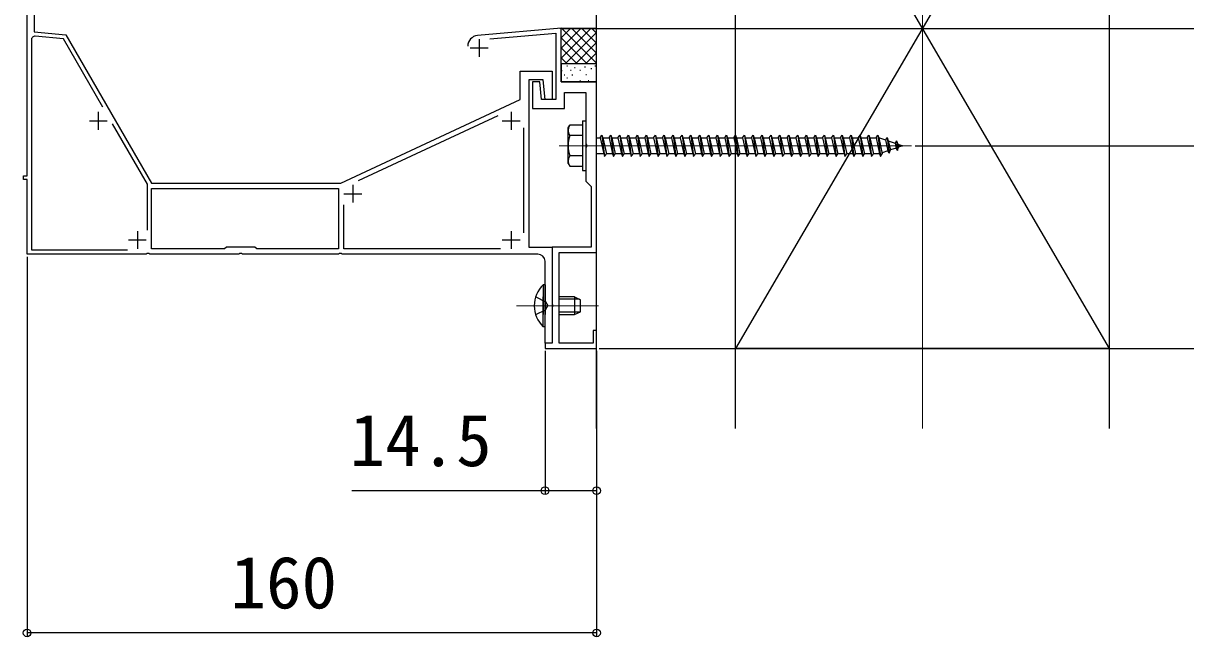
# Model space of a CAD drawing. Units: millimetres, scale not verified. Extents: x -875 to 875, y -1303 to 1295.
# Drawn here: x 163.9 to 490.5, y -1060.7 to -888.2 of the extents above; entities that cross this region are included whole.
import ezdxf
from ezdxf.enums import TextEntityAlignment as Align

# ---------------------------------------------------------------- set-up
doc = ezdxf.new("R2010")
doc.units = ezdxf.units.MM
doc.header["$LTSCALE"] = 8
for name, color, linetype in [('0-2_YKK_11', 7, 'Continuous'), ('0-4_YKK_13', 4, 'Continuous'), ('0-5_YKK_D', 6, 'Continuous'), ('0-7_YSS_K', 3, 'Continuous')]:
    doc.layers.add(name, color=color, linetype=linetype)
doc.layers.add('0-3_YKK_12', color=2, linetype='Continuous', lineweight=18)
doc.styles.add('ＭＳ ゴシック', font='')
doc.styles.get('ＭＳ ゴシック').set_extended_font_data('MS Gothic')

msp = doc.modelspace()

# ---------------------------------------------------------------- linework, layer by layer
at = {"layer": '0-2_YKK_11'}
for p, q in [((292.005, -892.658), (292.005, -897.658)), ((289.505, -895.158), (294.505, -895.158)), ((185.005, -913.158), (185.005, -918.158)), ((258.11, -932.482), (297.34, -914.188)), ((301.005, -913.158), (301.005, -918.158)), ((182.505, -915.658), (187.505, -915.658)), ((298.505, -915.658), (303.505, -915.658)), ((304.505, -917.648), (304.505, -947.168)), ((256.505, -933.658), (256.505, -938.658)), ((254.005, -936.158), (259.005, -936.158)), ((196.005, -946.658), (196.005, -951.658)), ((301.005, -946.658), (301.005, -951.658)), ((193.505, -949.158), (198.505, -949.158)), ((298.505, -949.158), (303.505, -949.158))]:
    msp.add_line(p, q, dxfattribs=at)
for points in [[(167.005, -861.158), (167.005, -890.658), (175.918, -891.438), (200.005, -933.158), (253.109, -933.158)], [(308.505, -953.158), (253.524, -953.158), (253.265, -953.008), (252.745, -953.008), (252.485, -953.158), (225.525, -953.158), (225.265, -953.008), (224.745, -953.008), (224.485, -953.158), (199.524, -953.158), (199.265, -953.008), (198.745, -953.008), (198.485, -953.158), (165.005, -953.158), (165.005, -932.158), (164.005, -932.158), (164.005, -931.158), (165.005, -931.158), (165.005, -876.678)], [(295.024, -892.584), (313.505, -890.967), (313.505, -909.659), (309.505, -909.659), (309.005, -904.659), (307.005, -904.659), (307.005, -912.159), (316.005, -912.158), (316.005, -907.658), (322.005, -907.658), (322.005, -922.139), (322.155, -922.398), (322.155, -922.918), (322.005, -923.178), (322.005, -932.658), (323.505, -934.158), (323.505, -951.158), (312.505, -951.158), (312.505, -967.138), (312.655, -967.398), (312.655, -967.918), (312.505, -968.178), (312.505, -978.158), (310.505, -978.158), (310.505, -979.658), (325.005, -979.658), (325.005, -974.658), (324.005, -974.658), (324.005, -978.158), (314.505, -978.158), (314.505, -952.658), (325.005, -952.658), (325.005, -904.658), (315.005, -904.659), (315.005, -889.631), (291.543, -891.684)], [(166.205, -892.884), (166.205, -951.958), (193.235, -951.958)], [(186.293, -911.808), (175.191, -892.579), (167.292, -891.888)], [(253.109, -933.158), (303.505, -909.658), (303.505, -901.658), (312.505, -901.658), (312.505, -909.658), (310.505, -909.658), (310.005, -904.158), (306.005, -904.158), (306.005, -951.158), (312.505, -951.158), (312.505, -978.158), (310.505, -978.158), (310.505, -968.177), (310.655, -967.918), (310.655, -967.398), (310.505, -967.138), (310.505, -955.158)], [(198.805, -946.389), (198.805, -933.48), (188.983, -916.468)], [(298.012, -951.658), (254.005, -951.658), (254.005, -939.271)]]:
    msp.add_lwpolyline(points, dxfattribs=at)
msp.add_lwpolyline([(200.005, -934.658), (252.505, -934.658), (252.505, -951.658), (229.505, -951.658), (229.005, -951.158), (221.005, -951.158), (220.505, -951.658), (200.005, -951.658)], close=True, dxfattribs=at)
for centre, radius, start, end in [((167.205, -892.884), 1, 84.99997, 179.99998), ((291.805, -894.673), 3, 95.00215, 179.99998), ((308.505, -955.158), 2, 0.00001, 89.99999)]:
    msp.add_arc(centre, radius, start, end, dxfattribs=at)
at = {"layer": '0-3_YKK_12'}
for p, q in [((416.505, -668.848), (416.505, -1002.158)), ((314.505, -922.658), (413.505, -922.658)), ((302.505, -967.658), (325.505, -967.658))]:
    msp.add_line(p, q, dxfattribs=at)
at = {"layer": '0-4_YKK_13'}
for p, q in [((325.005, -889.658), (314.705, -889.658)), ((315.005, -898.022), (323.369, -889.658)), ((315.005, -895.194), (320.54, -889.658)), ((315.005, -892.365), (317.712, -889.658)), ((315.197, -889.658), (325.005, -899.466)), ((316.196, -899.659), (325.005, -890.85)), ((318.026, -889.658), (325.005, -896.638)), ((320.854, -889.658), (325.005, -893.81)), ((323.682, -889.658), (325, -890.976)), ((315.005, -892.295), (322.37, -899.659)), ((319.025, -899.659), (325.005, -893.679)), ((315.005, -895.123), (319.541, -899.659)), ((315.005, -897.951), (316.713, -899.659)), ((321.853, -899.659), (325.005, -896.507)), ((325.005, -899.658), (315.005, -899.658)), ((316.662, -900.178), (316.862, -900.178)), ((318.822, -900.659), (319.022, -900.659)), ((321.634, -900.466), (321.834, -900.466)), ((323.419, -900.916), (323.619, -900.916)), ((324.462, -900.178), (324.662, -900.178)), ((324.681, -899.659), (325.005, -899.336)), ((315.105, -901.543), (315.305, -901.543)), ((315.879, -902.759), (316.079, -902.759)), ((316.662, -903.578), (316.862, -903.578)), ((317.66, -901.365), (317.86, -901.365)), ((318.083, -902.759), (318.283, -902.759)), ((320.243, -901.365), (320.443, -901.365)), ((320.243, -904.359), (320.443, -904.359)), ((321.977, -902.645), (322.177, -902.645)), ((322.633, -904.359), (322.833, -904.359)), ((317.005, -917.658), (317.438, -916.908)), ((317.005, -927.658), (317.005, -917.658)), ((321.005, -916.908), (317.436, -916.908)), ((321.005, -915.658), (321.005, -929.658)), ((321.005, -915.658), (322.005, -915.658)), ((321.005, -916.908), (321.005, -928.408)), ((322.005, -915.658), (322.005, -929.658)), ((321.005, -919.772), (317.452, -919.772)), ((325.005, -920.408), (326.005, -920.408)), ((326.505, -919.658), (327.255, -925.658)), ((326.755, -920.408), (327.755, -924.908)), ((326.755, -920.408), (328.505, -920.408)), ((328.505, -920.408), (329.005, -919.658)), ((328.505, -920.408), (329.505, -924.908)), ((329.005, -919.658), (329.755, -925.658)), ((329.005, -919.658), (329.255, -920.408)), ((329.255, -920.408), (330.255, -924.908)), ((329.255, -920.408), (331.005, -920.408)), ((331.505, -919.658), (332.255, -925.658)), ((331.755, -920.408), (333.505, -920.408)), ((331.755, -920.408), (332.755, -924.908)), ((334.005, -919.658), (334.755, -925.658)), ((334.255, -920.408), (336.005, -920.408)), ((334.255, -920.408), (335.255, -924.908)), ((336.505, -919.658), (337.255, -925.658)), ((336.755, -920.408), (338.505, -920.408)), ((336.755, -920.408), (337.755, -924.908)), ((339.005, -919.658), (339.755, -925.658)), ((339.255, -920.408), (341.005, -920.408)), ((339.255, -920.408), (340.255, -924.908)), ((341.505, -919.658), (342.255, -925.658)), ((341.755, -920.408), (343.505, -920.408)), ((341.755, -920.408), (342.755, -924.908)), ((344.005, -919.658), (344.755, -925.658)), ((344.255, -920.408), (346.005, -920.408)), ((344.255, -920.408), (345.255, -924.908)), ((346.505, -919.658), (347.255, -925.658)), ((346.755, -920.408), (348.505, -920.408)), ((346.755, -920.408), (347.755, -924.908)), ((349.005, -919.658), (349.755, -925.658)), ((349.255, -920.408), (351.005, -920.408)), ((349.255, -920.408), (350.255, -924.908)), ((351.505, -919.658), (352.255, -925.658)), ((351.755, -920.408), (353.505, -920.408)), ((351.755, -920.408), (352.755, -924.908)), ((354.005, -919.658), (354.755, -925.658)), ((354.255, -920.408), (356.005, -920.408)), ((354.255, -920.408), (355.255, -924.908)), ((356.505, -919.658), (357.255, -925.658)), ((356.755, -920.408), (358.505, -920.408)), ((356.755, -920.408), (357.755, -924.908)), ((359.005, -919.658), (359.755, -925.658)), ((359.255, -920.408), (361.005, -920.408)), ((359.255, -920.408), (360.255, -924.908)), ((361.505, -919.658), (362.255, -925.658)), ((361.755, -920.408), (362.755, -924.908)), ((364.005, -919.658), (364.755, -925.658)), ((364.255, -920.408), (366.005, -920.408)), ((364.255, -920.408), (365.255, -924.908)), ((366.505, -919.658), (367.255, -925.658)), ((366.755, -920.408), (367.755, -924.908)), ((369.005, -919.658), (369.755, -925.658)), ((369.255, -920.408), (371.005, -920.408)), ((369.255, -920.408), (370.255, -924.908)), ((371.505, -919.658), (372.255, -925.658)), ((371.755, -920.408), (372.755, -924.908)), ((371.755, -920.408), (373.505, -920.408)), ((374.005, -919.658), (374.755, -925.658)), ((374.255, -920.408), (375.255, -924.908)), ((374.255, -920.408), (376.005, -920.408)), ((376.505, -919.658), (377.255, -925.658)), ((376.755, -920.408), (377.755, -924.908)), ((376.755, -920.408), (378.505, -920.408)), ((379.005, -919.658), (379.755, -925.658)), ((379.255, -920.408), (380.255, -924.908)), ((379.255, -920.408), (381.005, -920.408)), ((381.505, -919.658), (382.255, -925.658)), ((381.755, -920.408), (382.755, -924.908)), ((381.755, -920.408), (383.505, -920.408)), ((384.005, -919.658), (384.755, -925.658)), ((384.255, -920.408), (385.255, -924.908)), ((384.255, -920.408), (386.005, -920.408)), ((386.505, -919.658), (387.255, -925.658)), ((386.755, -920.408), (387.755, -924.908)), ((389.005, -919.658), (389.755, -925.658)), ((389.255, -920.408), (391.005, -920.408)), ((389.255, -920.408), (390.255, -924.908)), ((391.505, -919.658), (392.255, -925.658)), ((391.755, -920.408), (392.755, -924.908)), ((394.005, -919.658), (394.755, -925.658)), ((394.255, -920.408), (396.005, -920.408)), ((394.255, -920.408), (395.255, -924.908)), ((396.505, -919.658), (397.255, -925.658)), ((396.755, -920.408), (398.505, -920.408)), ((396.755, -920.408), (397.755, -924.908)), ((399.005, -919.658), (399.755, -925.658)), ((399.255, -920.408), (401.005, -920.408)), ((399.255, -920.408), (400.255, -924.908)), ((401.505, -919.658), (402.255, -925.658)), ((401.755, -920.408), (403.505, -920.408)), ((401.755, -920.408), (402.755, -924.908)), ((404.005, -919.658), (404.755, -925.658)), ((404.255, -920.408), (404.471, -920.408)), ((404.255, -920.408), (405.255, -924.908)), ((404.471, -920.408), (406.132, -920.98)), ((406.591, -920.345), (406.132, -920.98)), ((406.591, -920.345), (406.944, -921.26)), ((406.591, -920.345), (407.145, -924.781)), ((406.825, -924.098), (405.199, -924.657)), ((406.132, -920.98), (406.825, -924.098)), ((407.145, -924.781), (406.825, -924.098)), ((406.944, -921.26), (408.839, -921.913)), ((406.944, -921.26), (407.522, -923.858)), ((407.145, -924.781), (407.522, -923.858)), ((409.147, -923.298), (407.522, -923.858)), ((409.203, -921.245), (408.839, -921.913)), ((408.839, -921.913), (409.147, -923.298)), ((409.542, -923.955), (409.147, -923.298)), ((409.203, -921.245), (409.651, -922.192)), ((409.203, -921.245), (409.542, -923.955)), ((409.542, -923.955), (409.844, -923.058)), ((409.651, -922.192), (411.005, -922.658)), ((409.651, -922.192), (409.844, -923.058)), ((411.005, -922.658), (409.844, -923.058)), ((321.005, -925.545), (317.452, -925.545)), ((327.005, -924.908), (325.005, -924.908)), ((329.505, -924.908), (327.755, -924.908)), ((329.505, -924.908), (329.755, -925.658)), ((329.755, -925.658), (330.255, -924.908)), ((332.005, -924.908), (330.255, -924.908)), ((334.505, -924.908), (332.755, -924.908)), ((337.005, -924.908), (335.255, -924.908)), ((339.505, -924.908), (337.755, -924.908)), ((342.005, -924.908), (340.255, -924.908)), ((344.505, -924.908), (342.755, -924.908)), ((347.005, -924.908), (345.255, -924.908)), ((349.505, -924.908), (347.755, -924.908)), ((352.005, -924.908), (350.255, -924.908)), ((354.505, -924.908), (352.755, -924.908)), ((357.005, -924.908), (355.255, -924.908)), ((359.505, -924.908), (357.755, -924.908)), ((362.005, -924.908), (360.255, -924.908)), ((364.505, -924.908), (362.755, -924.908)), ((367.005, -924.908), (365.255, -924.908)), ((369.505, -924.908), (367.755, -924.908)), ((372.005, -924.908), (370.255, -924.908)), ((374.505, -924.908), (372.755, -924.908)), ((377.005, -924.908), (375.255, -924.908)), ((379.505, -924.908), (377.755, -924.908)), ((382.005, -924.908), (380.255, -924.908)), ((384.505, -924.908), (382.755, -924.908)), ((387.005, -924.908), (385.255, -924.908)), ((389.505, -924.908), (387.755, -924.908)), ((392.005, -924.908), (390.255, -924.908)), ((394.505, -924.908), (392.755, -924.908)), ((397.005, -924.908), (395.255, -924.908)), ((399.505, -924.908), (397.755, -924.908)), ((402.005, -924.908), (400.255, -924.908)), ((404.471, -924.908), (402.755, -924.908)), ((404.503, -924.897), (404.471, -924.908)), ((317.005, -927.658), (317.438, -928.408)), ((317.436, -928.408), (321.005, -928.408)), ((321.005, -929.658), (322.005, -929.658)), ((309.996, -961.758), (309.996, -970.158)), ((310.505, -961.758), (309.996, -961.758)), ((310.505, -961.758), (310.505, -970.158)), ((309.996, -973.558), (309.996, -965.158)), ((310.505, -973.558), (310.505, -965.158)), ((318.805, -965.158), (314.505, -965.158)), ((320.195, -965.812), (314.505, -965.812)), ((318.805, -965.158), (318.805, -970.158)), ((318.805, -965.158), (320.505, -965.958)), ((320.505, -969.358), (320.505, -965.958)), ((320.195, -969.504), (314.505, -969.504)), ((318.805, -970.158), (320.505, -969.358)), ((314.505, -970.158), (318.805, -970.158)), ((310.505, -973.558), (309.996, -973.558))]:
    msp.add_line(p, q, dxfattribs=at)
for points in [[(325.005, -899.659), (315.005, -899.659), (315.005, -904.659), (325.005, -904.659)], [(326.005, -920.408), (326.505, -919.658), (326.755, -920.408)], [(326.005, -920.408), (327.005, -924.908), (327.255, -925.658), (327.755, -924.908)], [(331.005, -920.408), (331.505, -919.658), (331.755, -920.408)], [(331.005, -920.408), (332.005, -924.908), (332.255, -925.658), (332.755, -924.908)], [(333.505, -920.408), (334.005, -919.658), (334.255, -920.408)], [(333.505, -920.408), (334.505, -924.908), (334.755, -925.658), (335.255, -924.908)], [(336.005, -920.408), (336.505, -919.658), (336.755, -920.408)], [(336.005, -920.408), (337.005, -924.908), (337.255, -925.658), (337.755, -924.908)], [(338.505, -920.408), (339.005, -919.658), (339.255, -920.408)], [(338.505, -920.408), (339.505, -924.908), (339.755, -925.658), (340.255, -924.908)], [(341.005, -920.408), (341.505, -919.658), (341.755, -920.408)], [(341.005, -920.408), (342.005, -924.908), (342.255, -925.658), (342.755, -924.908)], [(343.505, -920.408), (344.005, -919.658), (344.255, -920.408)], [(343.505, -920.408), (344.505, -924.908), (344.755, -925.658), (345.255, -924.908)], [(346.005, -920.408), (346.505, -919.658), (346.755, -920.408)], [(346.005, -920.408), (347.005, -924.908), (347.255, -925.658), (347.755, -924.908)], [(348.505, -920.408), (349.005, -919.658), (349.255, -920.408)], [(348.505, -920.408), (349.505, -924.908), (349.755, -925.658), (350.255, -924.908)], [(351.005, -920.408), (351.505, -919.658), (351.755, -920.408)], [(351.005, -920.408), (352.005, -924.908), (352.255, -925.658), (352.755, -924.908)], [(353.505, -920.408), (354.005, -919.658), (354.255, -920.408)], [(353.505, -920.408), (354.505, -924.908), (354.755, -925.658), (355.255, -924.908)], [(356.005, -920.408), (356.505, -919.658), (356.755, -920.408)], [(356.005, -920.408), (357.005, -924.908), (357.255, -925.658), (357.755, -924.908)], [(358.505, -920.408), (359.005, -919.658), (359.255, -920.408)], [(358.505, -920.408), (359.505, -924.908), (359.755, -925.658), (360.255, -924.908)], [(361.005, -920.408), (361.505, -919.658), (361.755, -920.408)], [(361.005, -920.408), (362.005, -924.908), (362.255, -925.658), (362.755, -924.908)], [(361.755, -920.408), (363.505, -920.408), (364.005, -919.658), (364.255, -920.408)], [(363.505, -920.408), (364.505, -924.908), (364.755, -925.658), (365.255, -924.908)], [(366.005, -920.408), (366.505, -919.658), (366.755, -920.408)], [(366.005, -920.408), (367.005, -924.908), (367.255, -925.658), (367.755, -924.908)], [(366.755, -920.408), (368.505, -920.408), (369.005, -919.658), (369.255, -920.408)], [(368.505, -920.408), (369.505, -924.908), (369.755, -925.658), (370.255, -924.908)], [(371.005, -920.408), (371.505, -919.658), (371.755, -920.408)], [(371.005, -920.408), (372.005, -924.908), (372.255, -925.658), (372.755, -924.908)], [(373.505, -920.408), (374.005, -919.658), (374.255, -920.408)], [(373.505, -920.408), (374.505, -924.908), (374.755, -925.658), (375.255, -924.908)], [(376.005, -920.408), (376.505, -919.658), (376.755, -920.408)], [(376.005, -920.408), (377.005, -924.908), (377.255, -925.658), (377.755, -924.908)], [(378.505, -920.408), (379.005, -919.658), (379.255, -920.408)], [(378.505, -920.408), (379.505, -924.908), (379.755, -925.658), (380.255, -924.908)], [(381.005, -920.408), (381.505, -919.658), (381.755, -920.408)], [(381.005, -920.408), (382.005, -924.908), (382.255, -925.658), (382.755, -924.908)], [(383.505, -920.408), (384.005, -919.658), (384.255, -920.408)], [(383.505, -920.408), (384.505, -924.908), (384.755, -925.658), (385.255, -924.908)], [(386.005, -920.408), (386.505, -919.658), (386.755, -920.408)], [(386.005, -920.408), (387.005, -924.908), (387.255, -925.658), (387.755, -924.908)], [(386.755, -920.408), (388.505, -920.408), (389.005, -919.658), (389.255, -920.408)], [(388.505, -920.408), (389.505, -924.908), (389.755, -925.658), (390.255, -924.908)], [(391.005, -920.408), (391.505, -919.658), (391.755, -920.408)], [(391.005, -920.408), (392.005, -924.908), (392.255, -925.658), (392.755, -924.908)], [(391.755, -920.408), (393.505, -920.408), (394.005, -919.658), (394.255, -920.408)], [(393.505, -920.408), (394.505, -924.908), (394.755, -925.658), (395.255, -924.908)], [(396.005, -920.408), (396.505, -919.658), (396.755, -920.408)], [(396.005, -920.408), (397.005, -924.908), (397.255, -925.658), (397.755, -924.908)], [(398.505, -920.408), (399.005, -919.658), (399.255, -920.408)], [(398.505, -920.408), (399.505, -924.908), (399.755, -925.658), (400.255, -924.908)], [(401.005, -920.408), (401.505, -919.658), (401.755, -920.408)], [(401.005, -920.408), (402.005, -924.908), (402.255, -925.658), (402.755, -924.908)], [(403.505, -920.408), (404.005, -919.658), (404.255, -920.408)], [(403.505, -920.408), (404.505, -924.908), (404.755, -925.658), (405.255, -924.908)], [(307.894, -965.158), (310.672, -966.513), (311.281, -967.658)], [(307.894, -970.158), (310.672, -968.803), (311.281, -967.658)]]:
    msp.add_lwpolyline(points, dxfattribs=at)
for centre, radius, start, end in [((319.561, -918.328), 2.556, 146.25178, 214.38425), ((326.558, -922.658), 9.553, 162.41205, 197.58795), ((319.561, -926.988), 2.556, 145.61575, 213.74822), ((315.737, -967.658), 8.232, 134.2189, 225.7811)]:
    msp.add_arc(centre, radius, start, end, dxfattribs=at)
at = {"layer": '0-5_YKK_D'}
for p, q in [((315.706, -889.658), (531.005, -889.658)), ((316.706, -889.658), (531.005, -889.658)), ((414.505, -922.658), (571.005, -922.658)), ((165.005, -953.858), (165.005, -1060.658)), ((325.705, -979.658), (531.005, -979.658)), ((310.505, -980.358), (310.505, -1020.658)), ((325.005, -980.358), (325.005, -1020.658)), ((325.005, -980.358), (325.005, -1060.658)), ((325.005, -1059.658), (165.005, -1059.658))]:
    msp.add_line(p, q, dxfattribs=at)
msp.add_lwpolyline([(325.005, -1019.658), (310.505, -1019.658), (256.205, -1019.658)], dxfattribs=at)
for centre in [(310.505, -1019.658), (325.005, -1019.658), (165.005, -1059.658), (325.005, -1059.658)]:
    msp.add_circle(centre, 1.075, dxfattribs=at)
at = {"layer": '0-7_YSS_K'}
for p, q in [((364.005, -1002.158), (364.005, -668.848)), ((364.005, -1002.158), (364.005, -799.658)), ((469.005, -799.658), (364.005, -979.658)), ((364.005, -799.658), (469.005, -979.658)), ((325.005, -1002.158), (325.005, -811.158)), ((469.005, -979.658), (364.005, -979.658)), ((469.005, -979.658), (490.005, -979.658))]:
    msp.add_line(p, q, dxfattribs=at)
msp.add_lwpolyline([(364.005, -799.658), (469.005, -799.658), (469.005, -1002.158)], dxfattribs=at)

# ---------------------------------------------------------------- texts
at = {"layer": '0-5_YKK_D', "style": 'ＭＳ ゴシック'}
for s, p in [('14.5', (255.637, -1017.158)), ('160', (222.164, -1057.158))]:
    msp.add_text(s, height=14.66, dxfattribs=at).set_placement(p, align=Align.BOTTOM_LEFT)

doc.saveas('drawing.dxf')
